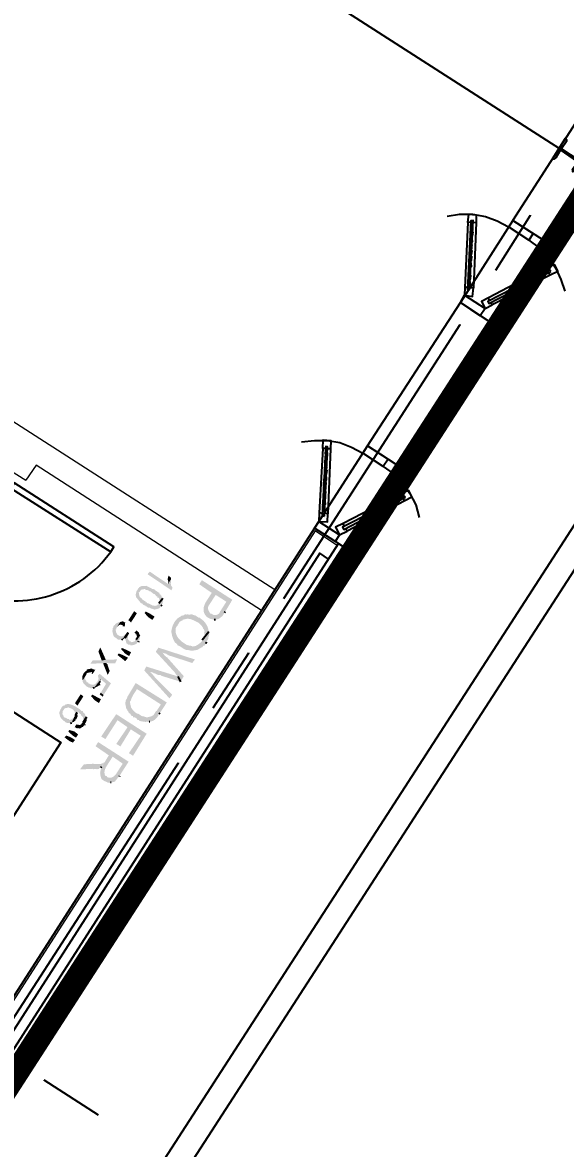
# Model space of a CAD drawing. Header units: inches. Extents: x -48022 to 80112, y -8164 to 5118.
# Drawn here: x 63813.4 to 63946.6, y -929.1 to -652.9 of the extents above; entities that cross this region are included whole.
import ezdxf
from ezdxf.xclip import XClip

# ---------------------------------------------------------------- set-up
doc = ezdxf.new("R2010")
doc.units = ezdxf.units.IN
doc.header["$LTSCALE"] = 10
doc.header["$XCLIPFRAME"] = 0
doc.header["$PDMODE"] = 32
doc.linetypes.add('Amconstr', pattern=[9999, 9999, 0])
for name, color, linetype in [('1_DIM', 1, 'Continuous'), ('Plot Boundary', 1, 'Continuous'), ('roads & footpath', 161, 'Continuous')]:
    doc.layers.add(name, color=color, linetype=linetype)
doc.styles.get("Standard").update_dxf_attribs({"font": 'sanss___.ttf'})
doc.dimstyles.new('STANDARD_WS', dxfattribs={"dimscale": 180, "dimtxt": 0.18, "dimasz": 0.0625, "dimexe": 0.1875, "dimexo": 0.0625, "dimgap": 0.09375, "dimtad": 0, "dimdec": 0, "dimzin": 3, "dimdsep": 46, "dimlunit": 4, "dimtxsty": 'Standard', "dimblk": 'DOT', "dimcen": 0.09375, "dimadec": 3, "dimazin": 0, "dimtfac": 1, "dimtdec": 0, "dimtofl": 0, "dimtmove": 1, "dimatfit": 3, "dimldrblk": 'CLOSED', "dimfxl": 0, "dimfrac": 2, "dimtolj": 1, "dimtzin": 3, "dimarcsym": 0})

# ---------------------------------------------------------------- blocks, each defined once
blk = doc.blocks.new('pdf plan')
for points in [[(705.572, 300.879), (705.076, 301.342), (703.852, 300.118), (704.017, 299.953), (704.546, 300.449), (704.844, 300.151), (704.844, 300.151), (704.861, 300.135), (704.878, 300.118), (704.895, 300.102), (704.913, 300.085), (704.931, 300.07), (704.949, 300.054), (704.968, 300.039), (704.987, 300.024), (705.007, 300.009), (705.027, 299.995), (705.047, 299.982), (705.067, 299.969), (705.088, 299.957), (705.109, 299.946), (705.131, 299.935), (705.153, 299.926), (705.175, 299.917), (705.198, 299.909), (705.221, 299.902), (705.244, 299.897), (705.267, 299.892), (705.291, 299.889), (705.316, 299.887), (705.34, 299.886), (705.34, 299.886), (704.679, 300.614), (705.109, 301.044), (705.439, 300.713), (705.836, 300.35), (705.836, 300.383), (705.836, 300.383), (705.836, 300.402), (705.836, 300.419), (705.836, 300.435), (705.836, 300.448), (705.836, 300.46), (705.835, 300.47), (705.835, 300.48), (705.834, 300.488), (705.833, 300.495), (705.832, 300.502), (705.83, 300.509), (705.828, 300.515), (705.826, 300.521), (705.823, 300.528), (705.82, 300.534), (705.817, 300.542), (705.813, 300.55), (705.809, 300.559), (705.804, 300.57), (705.798, 300.582), (705.792, 300.595), (705.785, 300.61), (705.778, 300.628), (705.77, 300.647), (705.77, 300.647), (705.737, 300.713), (705.704, 300.746), (705.638, 300.813), (705.605, 300.846)], [(705.836, 300.35), (705.439, 300.713), (705.506, 300.647), (705.506, 300.647), (705.522, 300.638), (705.537, 300.627), (705.55, 300.615), (705.563, 300.602), (705.575, 300.587), (705.585, 300.571), (705.594, 300.555), (705.602, 300.537), (705.609, 300.519), (705.615, 300.5), (705.619, 300.481), (705.621, 300.461), (705.623, 300.441), (705.623, 300.422), (705.621, 300.402), (705.618, 300.383), (705.614, 300.363), (705.608, 300.345), (705.6, 300.327), (705.591, 300.31), (705.581, 300.293), (705.568, 300.278), (705.554, 300.263), (705.539, 300.25), (705.539, 300.25), (705.506, 300.217), (705.506, 300.184), (705.506, 300.184), (705.481, 300.172), (705.457, 300.161), (705.434, 300.152), (705.412, 300.143), (705.39, 300.136), (705.368, 300.129), (705.347, 300.124), (705.327, 300.12), (705.307, 300.118), (705.287, 300.117), (705.268, 300.117), (705.249, 300.118), (705.231, 300.121), (705.213, 300.125), (705.195, 300.13), (705.177, 300.138), (705.16, 300.146), (705.143, 300.156), (705.126, 300.168), (705.109, 300.181), (705.092, 300.196), (705.076, 300.212), (705.059, 300.23), (705.043, 300.25), (705.043, 300.25), (704.679, 300.614), (705.34, 299.886), (705.34, 299.886), (705.369, 299.887), (705.397, 299.89), (705.424, 299.894), (705.45, 299.9), (705.476, 299.907), (705.501, 299.915), (705.525, 299.925), (705.549, 299.937), (705.571, 299.949), (705.593, 299.963), (705.614, 299.978), (705.634, 299.994), (705.653, 300.011), (705.671, 300.029), (705.689, 300.048), (705.705, 300.068), (705.721, 300.088), (705.736, 300.11), (705.749, 300.132), (705.762, 300.154), (705.774, 300.178), (705.785, 300.201), (705.795, 300.226), (705.803, 300.25), (705.803, 300.25), (705.836, 300.283)], [(706.333, 299.919), (706.2, 299.919), (706.2, 299.919), (706.18, 299.919), (706.16, 299.918), (706.14, 299.917), (706.12, 299.914), (706.101, 299.911), (706.082, 299.908), (706.063, 299.904), (706.045, 299.9), (706.026, 299.895), (706.008, 299.89), (705.991, 299.884), (705.973, 299.878), (705.955, 299.872), (705.938, 299.865), (705.921, 299.858), (705.904, 299.851), (705.887, 299.843), (705.87, 299.836), (705.853, 299.828), (705.837, 299.82), (705.82, 299.812), (705.803, 299.804), (705.787, 299.795), (705.77, 299.787), (705.77, 299.787), (705.737, 299.754), (705.671, 299.721), (705.671, 299.688), (705.605, 299.655), (705.572, 299.622), (705.572, 299.589), (705.506, 299.523), (705.439, 299.456), (705.406, 299.39), (705.34, 299.291), (705.34, 299.225), (705.34, 299.159), (705.307, 299.126), (705.307, 299.059), (705.274, 298.993), (705.307, 298.927), (705.307, 298.795), (705.34, 298.762), (705.34, 298.729), (705.406, 298.563), (705.439, 298.53), (705.439, 298.53), (705.453, 298.509), (705.468, 298.489), (705.484, 298.468), (705.502, 298.448), (705.521, 298.428), (705.541, 298.408), (705.562, 298.389), (705.584, 298.37), (705.607, 298.351), (705.631, 298.333), (705.655, 298.315), (705.679, 298.299), (705.704, 298.282), (705.729, 298.267), (705.755, 298.252), (705.78, 298.239), (705.805, 298.226), (705.83, 298.214), (705.855, 298.203), (705.879, 298.193), (705.903, 298.185), (705.926, 298.177), (705.948, 298.171), (705.969, 298.166), (705.969, 298.166), (706.035, 298.166), (706.068, 298.166), (705.638, 298.596), (705.605, 298.629), (705.572, 298.662), (705.539, 298.762), (705.539, 298.795), (705.506, 298.828), (705.506, 299.026), (705.506, 299.026), (705.51, 299.046), (705.514, 299.065), (705.518, 299.083), (705.522, 299.099), (705.527, 299.115), (705.531, 299.129), (705.536, 299.143), (705.541, 299.156), (705.546, 299.169), (705.552, 299.181), (705.558, 299.193), (705.564, 299.204), (705.57, 299.215), (705.577, 299.227), (705.584, 299.238), (705.591, 299.249), (705.599, 299.261), (705.608, 299.273), (705.617, 299.285), (705.627, 299.298), (705.637, 299.312), (705.648, 299.326), (705.659, 299.341), (705.671, 299.357), (705.671, 299.357), (705.803, 299.523), (705.803, 299.523), (705.812, 299.531), (705.822, 299.54), (705.833, 299.549), (705.844, 299.558), (705.856, 299.567), (705.869, 299.576), (705.882, 299.586), (705.896, 299.595), (705.911, 299.604), (705.926, 299.613), (705.941, 299.622), (705.956, 299.63), (705.972, 299.638), (705.988, 299.646), (706.003, 299.653), (706.019, 299.66), (706.035, 299.666), (706.05, 299.671), (706.065, 299.676), (706.08, 299.68), (706.094, 299.684), (706.108, 299.686), (706.121, 299.687), (706.134, 299.688), (706.134, 299.688), (706.2, 299.721), (706.3, 299.721), (706.333, 299.688), (706.399, 299.688), (706.432, 299.688), (706.498, 299.688), (706.564, 299.655), (706.597, 299.589), (706.63, 299.589), (706.663, 299.523)], [(706.796, 299.688), (706.796, 299.721), (706.73, 299.754), (706.697, 299.787), (706.663, 299.82), (706.564, 299.853), (706.531, 299.886), (706.432, 299.919), (706.366, 299.919), (706.333, 299.919), (706.663, 299.523), (706.697, 299.523), (706.73, 299.456), (706.73, 299.456), (706.738, 299.444), (706.745, 299.432), (706.753, 299.421), (706.76, 299.409), (706.767, 299.398), (706.774, 299.387), (706.78, 299.376), (706.786, 299.364), (706.792, 299.353), (706.797, 299.342), (706.803, 299.331), (706.808, 299.32), (706.813, 299.308), (706.818, 299.297), (706.823, 299.285), (706.828, 299.273), (706.832, 299.26), (706.837, 299.247), (706.841, 299.234), (706.845, 299.22), (706.849, 299.205), (706.854, 299.19), (706.858, 299.175), (706.862, 299.159), (706.862, 299.159), (706.862, 299.026), (706.796, 298.927), (706.796, 298.894), (706.763, 298.828), (706.73, 298.762), (706.697, 298.729), (706.663, 298.696), (706.597, 298.629), (706.597, 298.629), (706.568, 298.601), (706.537, 298.574), (706.506, 298.548), (706.474, 298.523), (706.441, 298.5), (706.407, 298.478), (706.373, 298.458), (706.338, 298.439), (706.302, 298.423), (706.266, 298.408), (706.229, 298.396), (706.192, 298.385), (706.155, 298.377), (706.117, 298.371), (706.079, 298.368), (706.041, 298.367), (706.003, 298.369), (705.965, 298.374), (705.926, 298.381), (705.888, 298.391), (705.85, 298.405), (705.812, 298.421), (705.775, 298.441), (705.737, 298.464), (705.737, 298.464), (705.737, 298.53), (705.671, 298.53), (706.068, 298.166), (706.167, 298.166), (706.167, 298.166), (706.18, 298.166), (706.193, 298.167), (706.206, 298.168), (706.219, 298.169), (706.233, 298.17), (706.247, 298.172), (706.261, 298.174), (706.275, 298.176), (706.289, 298.178), (706.304, 298.181), (706.318, 298.184), (706.333, 298.187), (706.347, 298.19), (706.362, 298.193), (706.376, 298.197), (706.39, 298.201), (706.404, 298.204), (706.418, 298.208), (706.432, 298.212), (706.446, 298.216), (706.459, 298.22), (706.473, 298.224), (706.485, 298.228), (706.498, 298.232), (706.498, 298.232), (706.531, 298.265), (706.564, 298.299), (706.663, 298.332), (706.697, 298.398), (706.796, 298.497), (706.829, 298.53), (706.862, 298.563), (706.928, 298.629), (706.961, 298.696), (706.961, 298.729), (706.961, 298.729), (706.969, 298.745), (706.977, 298.761), (706.984, 298.777), (706.991, 298.792), (706.998, 298.808), (707.005, 298.823), (707.011, 298.838), (707.016, 298.854), (707.022, 298.869), (707.027, 298.884), (707.031, 298.899), (707.036, 298.915), (707.04, 298.93), (707.043, 298.946), (707.046, 298.962), (707.049, 298.979), (707.052, 298.995), (707.054, 299.012), (707.056, 299.03), (707.058, 299.048), (707.059, 299.066), (707.06, 299.086), (707.06, 299.105), (707.06, 299.126), (707.06, 299.126), (707.06, 299.225), (707.027, 299.291), (707.027, 299.324), (706.994, 299.39), (706.994, 299.456), (706.961, 299.489), (706.928, 299.523), (706.928, 299.589), (706.862, 299.655)], [(707.623, 298.828), (707.49, 298.993), (706.564, 297.405), (706.829, 297.538), (706.862, 297.571), (706.928, 297.703), (706.961, 297.736), (707.027, 297.802)], [(704.017, 298.596), (703.918, 298.662), (703.852, 298.662), (703.819, 298.629), (703.686, 298.629), (703.62, 298.662), (703.521, 298.662), (703.686, 298.497), (702.925, 297.769), (703.025, 297.637)], [(703.521, 298.662), (703.488, 298.696), (703.455, 298.696), (703.422, 298.696), (703.289, 298.596), (703.322, 298.596), (703.389, 298.563), (703.455, 298.53), (703.488, 298.53), (703.521, 298.53), (703.62, 298.53), (703.653, 298.497), (703.686, 298.497)], [(708.384, 298.1), (708.152, 298.299), (707.093, 297.703), (707.093, 297.67), (707.06, 297.67), (707.06, 297.67), (707.048, 297.658), (707.037, 297.648), (707.026, 297.639), (707.016, 297.63), (707.006, 297.623), (706.996, 297.617), (706.987, 297.611), (706.978, 297.606), (706.97, 297.602), (706.961, 297.598), (706.953, 297.595), (706.945, 297.591), (706.936, 297.588), (706.928, 297.586), (706.92, 297.583), (706.911, 297.579), (706.902, 297.576), (706.893, 297.572), (706.883, 297.568), (706.874, 297.564), (706.863, 297.558), (706.852, 297.552), (706.841, 297.546), (706.829, 297.538), (706.829, 297.538), (706.564, 297.405), (706.73, 297.24), (707.92, 297.935), (707.954, 297.935), (708.086, 298.001), (708.119, 298.034)], [(704.315, 298.1), (704.282, 298.1), (704.249, 298.067), (704.216, 298.067), (704.149, 298.067), (704.149, 298.034), (704.083, 298.034), (704.083, 298.001), (704.017, 298.001), (704.017, 298.001), (704.009, 297.993), (704.001, 297.985), (703.994, 297.977), (703.986, 297.97), (703.979, 297.963), (703.973, 297.956), (703.966, 297.95), (703.959, 297.943), (703.953, 297.937), (703.947, 297.931), (703.941, 297.924), (703.934, 297.918), (703.928, 297.912), (703.922, 297.906), (703.916, 297.899), (703.909, 297.893), (703.903, 297.887), (703.896, 297.88), (703.889, 297.873), (703.882, 297.866), (703.875, 297.859), (703.868, 297.851), (703.86, 297.844), (703.852, 297.835), (703.852, 297.835), (703.819, 297.802), (703.786, 297.802), (703.786, 297.769), (703.752, 297.703), (703.752, 297.703), (703.744, 297.695), (703.736, 297.686), (703.728, 297.677), (703.719, 297.668), (703.711, 297.658), (703.703, 297.648), (703.695, 297.638), (703.686, 297.628), (703.678, 297.618), (703.67, 297.608), (703.661, 297.598), (703.653, 297.587), (703.645, 297.577), (703.637, 297.567), (703.628, 297.556), (703.62, 297.546), (703.612, 297.536), (703.604, 297.526), (703.595, 297.517), (703.587, 297.507), (703.579, 297.498), (703.57, 297.489), (703.562, 297.48), (703.554, 297.472), (703.554, 297.472), (703.554, 297.439), (703.554, 297.405), (703.554, 297.405), (703.55, 297.386), (703.546, 297.369), (703.542, 297.353), (703.538, 297.34), (703.534, 297.328), (703.531, 297.317), (703.527, 297.307), (703.525, 297.299), (703.522, 297.291), (703.52, 297.283), (703.518, 297.276), (703.517, 297.269), (703.516, 297.262), (703.516, 297.254), (703.516, 297.246), (703.517, 297.236), (703.519, 297.226), (703.521, 297.215), (703.525, 297.202), (703.529, 297.187), (703.534, 297.171), (703.539, 297.152), (703.546, 297.131), (703.554, 297.108), (703.554, 297.108), (703.587, 297.108), (703.587, 297.042), (703.62, 297.042), (703.653, 297.008), (703.686, 296.975), (703.719, 296.942), (703.752, 296.942), (703.786, 296.909), (703.819, 296.909), (703.852, 296.876), (703.951, 296.876), (703.752, 297.108), (703.686, 297.174), (703.686, 297.372), (703.752, 297.405), (703.752, 297.439), (703.752, 297.472), (703.786, 297.505), (703.852, 297.571), (703.852, 297.604), (703.984, 297.703), (704.017, 297.736), (704.017, 297.769), (704.083, 297.802), (704.149, 297.835), (704.149, 297.869), (704.216, 297.869), (704.249, 297.935), (704.282, 297.935), (704.315, 297.935), (704.447, 297.935), (704.513, 297.902), (704.513, 297.869)], [(704.612, 298.001), (704.579, 298.001), (704.546, 298.034), (704.513, 298.067), (704.447, 298.067), (704.447, 298.1), (704.315, 298.1), (704.513, 297.869), (704.546, 297.869), (704.546, 297.835), (704.546, 297.802), (704.579, 297.769), (704.579, 297.637), (704.546, 297.637), (704.546, 297.571), (704.546, 297.571), (704.538, 297.563), (704.53, 297.554), (704.523, 297.546), (704.516, 297.538), (704.509, 297.529), (704.502, 297.521), (704.495, 297.513), (704.489, 297.505), (704.482, 297.496), (704.476, 297.488), (704.47, 297.48), (704.464, 297.472), (704.457, 297.463), (704.451, 297.455), (704.445, 297.447), (704.439, 297.439), (704.432, 297.43), (704.425, 297.422), (704.419, 297.414), (704.412, 297.405), (704.404, 297.397), (704.397, 297.389), (704.389, 297.381), (704.381, 297.372), (704.381, 297.372), (704.381, 297.339), (704.315, 297.306), (704.315, 297.273), (704.282, 297.273), (704.182, 297.174), (704.149, 297.141), (704.083, 297.108), (704.05, 297.075), (704.017, 297.075), (704.017, 297.042), (703.984, 297.042), (703.852, 297.042), (703.786, 297.042), (703.786, 297.075), (703.752, 297.108), (703.951, 296.876), (703.984, 296.876), (703.984, 296.876), (703.992, 296.88), (704.001, 296.884), (704.009, 296.889), (704.017, 296.893), (704.025, 296.897), (704.034, 296.901), (704.042, 296.905), (704.05, 296.909), (704.058, 296.913), (704.067, 296.917), (704.075, 296.922), (704.083, 296.926), (704.091, 296.93), (704.1, 296.934), (704.108, 296.938), (704.116, 296.942), (704.125, 296.946), (704.133, 296.951), (704.141, 296.955), (704.149, 296.959), (704.158, 296.963), (704.166, 296.967), (704.174, 296.971), (704.182, 296.975), (704.182, 296.975), (704.216, 296.975), (704.216, 297.008), (704.282, 297.008), (704.282, 297.042), (704.315, 297.042), (704.348, 297.108), (704.381, 297.108), (704.447, 297.174), (704.447, 297.207), (704.513, 297.24), (704.513, 297.273), (704.513, 297.273), (704.521, 297.277), (704.529, 297.281), (704.537, 297.286), (704.544, 297.29), (704.55, 297.294), (704.557, 297.298), (704.563, 297.303), (704.568, 297.307), (704.574, 297.312), (704.579, 297.317), (704.583, 297.322), (704.588, 297.327), (704.592, 297.332), (704.595, 297.338), (704.599, 297.343), (704.601, 297.349), (704.604, 297.355), (704.606, 297.361), (704.608, 297.368), (704.61, 297.375), (704.611, 297.382), (704.612, 297.39), (704.612, 297.397), (704.612, 297.405), (704.612, 297.405), (704.646, 297.439), (704.679, 297.472), (704.679, 297.505), (704.712, 297.538), (704.712, 297.571), (704.745, 297.571), (704.745, 297.67), (704.745, 297.703), (704.745, 297.736), (704.745, 297.736), (704.745, 297.752), (704.744, 297.766), (704.743, 297.779), (704.742, 297.79), (704.741, 297.8), (704.739, 297.809), (704.737, 297.817), (704.735, 297.824), (704.733, 297.831), (704.73, 297.837), (704.727, 297.843), (704.724, 297.848), (704.721, 297.853), (704.718, 297.858), (704.714, 297.863), (704.711, 297.869), (704.707, 297.874), (704.703, 297.88), (704.699, 297.887), (704.695, 297.895), (704.691, 297.903), (704.687, 297.912), (704.683, 297.923), (704.679, 297.935), (704.679, 297.935), (704.646, 297.935)], [(708.384, 298.1), (708.119, 298.034), (708.086, 298.001), (708.053, 297.935), (708.02, 297.869), (707.325, 296.645), (707.59, 296.744), (707.623, 296.777), (707.656, 296.876), (707.689, 296.909), (707.722, 296.942), (707.722, 296.975), (707.755, 297.008), (707.788, 297.042), (707.854, 297.141), (707.854, 297.207), (707.887, 297.24), (707.92, 297.273)], [(704.745, 297.174), (704.91, 297.372), (705.076, 297.538), (705.208, 297.405), (705.043, 297.24), (704.811, 297.108)], [(709.045, 297.405), (708.913, 297.571), (707.92, 296.942), (707.788, 296.876), (707.722, 296.843), (707.623, 296.777), (707.59, 296.744), (707.325, 296.645), (707.49, 296.512)], [(709.641, 296.81), (709.211, 297.24), (707.987, 295.983), (708.516, 295.487), (708.549, 295.454), (708.615, 295.421), (708.648, 295.388), (708.681, 295.354), (708.681, 295.354), (708.693, 295.35), (708.704, 295.346), (708.714, 295.342), (708.724, 295.338), (708.732, 295.334), (708.74, 295.33), (708.748, 295.326), (708.755, 295.323), (708.762, 295.319), (708.768, 295.316), (708.774, 295.312), (708.781, 295.309), (708.787, 295.306), (708.793, 295.303), (708.8, 295.301), (708.806, 295.298), (708.813, 295.296), (708.821, 295.294), (708.829, 295.292), (708.838, 295.291), (708.847, 295.29), (708.857, 295.289), (708.868, 295.288), (708.88, 295.288), (708.88, 295.288), (708.913, 295.288), (708.979, 295.288), (708.284, 295.983), (709.244, 296.942), (709.508, 296.678), (709.938, 296.248), (709.938, 296.314), (709.938, 296.314), (709.938, 296.334), (709.936, 296.354), (709.934, 296.374), (709.931, 296.394), (709.926, 296.413), (709.921, 296.432), (709.915, 296.45), (709.909, 296.468), (709.902, 296.486), (709.894, 296.503), (709.885, 296.52), (709.876, 296.537), (709.867, 296.553), (709.857, 296.569), (709.846, 296.585), (709.835, 296.6), (709.824, 296.615), (709.813, 296.63), (709.801, 296.644), (709.789, 296.658), (709.777, 296.672), (709.765, 296.685), (709.752, 296.698), (709.74, 296.711), (709.74, 296.711), (709.674, 296.744)], [(704.612, 296.645), (704.745, 296.744), (705.109, 296.38), (704.976, 296.281)], [(705.77, 296.645), (705.737, 296.645), (705.737, 296.645), (705.718, 296.645), (705.702, 296.645), (705.689, 296.646), (705.679, 296.647), (705.671, 296.647), (705.665, 296.648), (705.66, 296.649), (705.658, 296.649), (705.656, 296.65), (705.655, 296.65), (705.655, 296.65), (705.655, 296.649), (705.654, 296.647), (705.654, 296.646), (705.653, 296.643), (705.651, 296.64), (705.649, 296.636), (705.644, 296.631), (705.638, 296.625), (705.63, 296.618), (705.62, 296.61), (705.607, 296.601), (705.591, 296.59), (705.572, 296.578), (705.572, 296.578), (705.539, 296.578), (705.605, 296.446), (705.638, 296.446), (705.671, 296.479), (705.704, 296.479), (705.737, 296.512), (705.87, 296.512), (705.903, 296.479), (705.969, 296.446)], [(706.068, 296.545), (706.035, 296.578), (706.035, 296.578), (706.027, 296.583), (706.018, 296.587), (706.01, 296.592), (706.002, 296.597), (705.993, 296.602), (705.985, 296.607), (705.976, 296.613), (705.968, 296.618), (705.959, 296.623), (705.95, 296.627), (705.941, 296.632), (705.932, 296.636), (705.922, 296.64), (705.913, 296.644), (705.903, 296.647), (705.893, 296.649), (705.883, 296.651), (705.872, 296.653), (705.861, 296.654), (705.85, 296.653), (705.839, 296.653), (705.828, 296.651), (705.816, 296.648), (705.803, 296.645), (705.803, 296.645), (705.77, 296.645), (705.969, 296.446), (705.969, 296.413), (706.002, 296.38), (706.035, 296.347), (706.035, 296.314), (706.035, 296.281), (706.035, 296.215), (706.035, 296.181), (706.002, 296.181), (705.969, 296.115), (705.936, 296.115), (705.903, 296.082), (705.87, 296.082), (705.836, 296.049), (705.803, 296.082), (705.737, 296.082), (705.704, 296.115), (705.671, 296.115), (705.638, 296.148), (705.605, 296.181), (705.836, 295.95), (705.969, 295.95), (706.002, 295.95), (706.035, 295.95), (706.068, 295.983), (706.101, 296.016), (706.134, 296.049), (706.134, 296.115), (706.167, 296.115), (706.167, 296.115), (706.171, 296.128), (706.175, 296.141), (706.178, 296.155), (706.181, 296.17), (706.183, 296.184), (706.185, 296.2), (706.187, 296.215), (706.188, 296.23), (706.189, 296.246), (706.189, 296.262), (706.189, 296.278), (706.188, 296.293), (706.187, 296.309), (706.185, 296.324), (706.182, 296.339), (706.179, 296.353), (706.176, 296.367), (706.172, 296.38), (706.167, 296.393), (706.162, 296.406), (706.156, 296.417), (706.149, 296.428), (706.142, 296.437), (706.134, 296.446), (706.134, 296.446), (706.101, 296.479), (706.101, 296.512)], [(709.938, 296.248), (709.508, 296.678), (709.508, 296.645), (709.574, 296.578), (709.574, 296.578), (709.587, 296.57), (709.598, 296.561), (709.609, 296.552), (709.619, 296.543), (709.628, 296.533), (709.637, 296.523), (709.645, 296.512), (709.653, 296.501), (709.66, 296.49), (709.666, 296.478), (709.672, 296.467), (709.678, 296.454), (709.683, 296.442), (709.687, 296.429), (709.691, 296.416), (709.695, 296.402), (709.698, 296.388), (709.7, 296.374), (709.702, 296.359), (709.704, 296.344), (709.705, 296.329), (709.706, 296.313), (709.707, 296.297), (709.707, 296.281), (709.707, 296.281), (709.707, 296.148), (709.608, 295.983), (709.608, 295.95), (709.574, 295.917), (709.442, 295.785), (709.442, 295.751), (709.376, 295.685), (709.376, 295.685), (709.36, 295.673), (709.345, 295.662), (709.332, 295.652), (709.319, 295.643), (709.308, 295.635), (709.297, 295.627), (709.287, 295.62), (709.277, 295.613), (709.267, 295.607), (709.258, 295.601), (709.249, 295.595), (709.24, 295.59), (709.23, 295.585), (709.22, 295.58), (709.21, 295.575), (709.2, 295.57), (709.188, 295.565), (709.176, 295.56), (709.163, 295.554), (709.149, 295.548), (709.133, 295.542), (709.116, 295.535), (709.098, 295.528), (709.078, 295.52), (709.078, 295.52), (709.045, 295.52), (708.847, 295.52), (708.814, 295.52), (708.781, 295.553), (708.747, 295.586), (708.681, 295.619), (708.549, 295.718), (708.284, 295.983), (708.979, 295.288), (709.045, 295.288), (709.111, 295.288), (709.144, 295.321), (709.211, 295.321), (709.244, 295.354), (709.31, 295.354), (709.343, 295.388), (709.376, 295.421), (709.475, 295.454), (709.508, 295.52), (709.574, 295.52), (709.574, 295.586), (709.674, 295.685), (709.74, 295.685), (709.74, 295.751), (709.806, 295.785), (709.839, 295.884), (709.839, 295.884), (709.843, 295.892), (709.847, 295.9), (709.85, 295.907), (709.853, 295.914), (709.856, 295.921), (709.859, 295.928), (709.861, 295.935), (709.864, 295.941), (709.866, 295.948), (709.868, 295.954), (709.87, 295.96), (709.872, 295.966), (709.874, 295.973), (709.876, 295.979), (709.879, 295.985), (709.881, 295.992), (709.883, 295.998), (709.886, 296.005), (709.888, 296.012), (709.891, 296.019), (709.894, 296.026), (709.898, 296.033), (709.901, 296.041), (709.905, 296.049), (709.905, 296.049), (709.905, 296.115), (709.938, 296.181), (709.938, 296.215)], [(705.208, 296.049), (705.043, 296.115), (705.043, 296.082), (705.009, 296.049), (704.976, 296.016), (704.976, 295.983), (704.976, 295.95), (704.976, 295.884), (705.208, 295.652), (705.175, 295.685), (705.175, 295.685), (705.167, 295.701), (705.159, 295.715), (705.152, 295.728), (705.145, 295.739), (705.138, 295.75), (705.132, 295.759), (705.127, 295.768), (705.122, 295.776), (705.118, 295.784), (705.114, 295.791), (705.111, 295.798), (705.109, 295.805), (705.107, 295.813), (705.106, 295.82), (705.106, 295.828), (705.106, 295.837), (705.108, 295.847), (705.11, 295.857), (705.113, 295.869), (705.117, 295.882), (705.121, 295.896), (705.127, 295.912), (705.134, 295.93), (705.142, 295.95), (705.142, 295.95), (705.175, 295.983)], [(705.605, 296.181), (705.506, 296.115), (705.539, 296.082), (705.803, 295.818), (705.803, 295.884), (705.77, 295.95), (705.803, 295.95), (705.836, 295.95)], [(706.663, 295.95), (706.498, 296.082), (706.366, 295.917), (706.2, 295.685), (706.266, 295.652), (706.498, 295.785)], [(705.803, 295.818), (705.572, 296.049), (705.605, 296.016), (705.605, 295.983), (705.605, 295.983), (705.617, 295.97), (705.627, 295.958), (705.636, 295.944), (705.644, 295.931), (705.651, 295.918), (705.656, 295.904), (705.66, 295.89), (705.664, 295.876), (705.666, 295.863), (705.667, 295.849), (705.668, 295.835), (705.667, 295.822), (705.665, 295.808), (705.663, 295.795), (705.66, 295.782), (705.656, 295.77), (705.652, 295.758), (705.647, 295.746), (705.641, 295.734), (705.635, 295.723), (705.628, 295.713), (705.621, 295.703), (705.613, 295.694), (705.605, 295.685), (705.605, 295.685), (705.572, 295.652), (705.539, 295.619), (705.439, 295.586), (705.34, 295.586), (705.274, 295.586), (705.274, 295.619), (705.208, 295.652), (704.976, 295.884), (704.976, 295.785), (704.976, 295.785), (704.98, 295.773), (704.983, 295.762), (704.986, 295.753), (704.988, 295.745), (704.99, 295.737), (704.991, 295.731), (704.993, 295.725), (704.994, 295.72), (704.994, 295.715), (704.995, 295.71), (704.996, 295.706), (704.997, 295.702), (704.998, 295.698), (705, 295.693), (705.001, 295.689), (705.003, 295.684), (705.006, 295.679), (705.009, 295.673), (705.013, 295.666), (705.017, 295.659), (705.022, 295.651), (705.028, 295.641), (705.035, 295.631), (705.043, 295.619), (705.043, 295.619), (705.076, 295.586), (705.076, 295.553), (705.109, 295.52), (705.142, 295.52), (705.175, 295.487), (705.208, 295.454), (705.241, 295.454), (705.274, 295.454), (705.307, 295.421), (705.406, 295.421), (705.406, 295.421), (705.415, 295.421), (705.424, 295.421), (705.433, 295.421), (705.442, 295.421), (705.451, 295.421), (705.461, 295.421), (705.47, 295.421), (705.48, 295.422), (705.49, 295.422), (705.499, 295.423), (705.509, 295.424), (705.518, 295.425), (705.527, 295.426), (705.536, 295.427), (705.545, 295.429), (705.553, 295.43), (705.562, 295.432), (705.569, 295.435), (705.576, 295.437), (705.583, 295.44), (705.59, 295.443), (705.595, 295.446), (705.6, 295.45), (705.605, 295.454), (705.605, 295.454), (705.671, 295.487), (705.671, 295.52), (705.671, 295.52), (705.683, 295.528), (705.694, 295.534), (705.704, 295.541), (705.713, 295.546), (705.721, 295.551), (705.729, 295.555), (705.736, 295.559), (705.742, 295.563), (705.748, 295.566), (705.753, 295.57), (705.758, 295.574), (705.762, 295.578), (705.766, 295.582), (705.77, 295.587), (705.773, 295.592), (705.776, 295.598), (705.78, 295.605), (705.783, 295.613), (705.786, 295.622), (705.789, 295.632), (705.792, 295.643), (705.796, 295.655), (705.799, 295.67), (705.803, 295.685), (705.803, 295.685), (705.803, 295.751), (705.836, 295.751)], [(706.862, 295.718), (706.73, 295.884), (706.564, 295.685), (706.432, 295.487), (706.498, 295.421), (706.697, 295.586)], [(711.361, 295.123), (710.468, 295.983), (709.244, 294.759), (710.137, 293.833), (710.302, 293.998), (709.541, 294.759), (709.971, 295.156), (710.633, 294.461), (710.798, 294.627), (710.104, 295.288), (710.501, 295.685), (711.195, 294.958)], [(706.862, 295.222), (706.697, 295.354), (706.597, 294.825), (706.597, 294.627), (706.564, 294.561), (706.498, 294.197), (706.63, 294.064), (706.73, 294.66), (706.763, 294.825), (706.763, 294.891), (706.796, 294.924), (706.796, 294.958)], [(706.597, 294.825), (705.969, 294.693), (706.134, 294.561), (706.597, 294.627)], [(707.325, 294.759), (707.16, 294.891), (706.895, 294.858), (706.829, 294.858), (706.796, 294.825), (706.763, 294.825), (706.73, 294.66)], [(708.251, 294.329), (707.755, 294.825), (707.193, 294.395), (707.259, 294.296), (707.292, 294.296), (707.292, 294.296), (707.315, 294.296), (707.336, 294.296), (707.354, 294.296), (707.369, 294.295), (707.382, 294.295), (707.394, 294.294), (707.404, 294.293), (707.412, 294.292), (707.419, 294.291), (707.426, 294.289), (707.431, 294.286), (707.437, 294.284), (707.442, 294.28), (707.447, 294.276), (707.453, 294.272), (707.459, 294.267), (707.465, 294.261), (707.473, 294.254), (707.483, 294.247), (707.493, 294.238), (707.506, 294.229), (707.52, 294.219), (707.537, 294.209), (707.557, 294.197), (707.557, 294.197), (707.788, 293.998), (707.457, 294.395), (707.722, 294.594), (708.119, 294.23)], [(712.155, 294.296), (711.592, 294.858), (710.368, 293.634), (710.534, 293.469), (711.096, 293.998), (711.262, 293.833), (711.262, 293.833), (711.286, 293.812), (711.311, 293.79), (711.336, 293.767), (711.361, 293.744), (711.386, 293.72), (711.411, 293.696), (711.437, 293.672), (711.462, 293.648), (711.488, 293.624), (711.514, 293.601), (711.541, 293.578), (711.568, 293.556), (711.595, 293.535), (711.622, 293.514), (711.65, 293.495), (711.678, 293.478), (711.707, 293.461), (711.736, 293.447), (711.766, 293.434), (711.796, 293.423), (711.827, 293.414), (711.858, 293.408), (711.89, 293.404), (711.923, 293.403), (711.923, 293.403), (711.956, 293.403), (711.195, 294.164), (711.625, 294.561), (712.022, 294.164), (712.386, 293.833), (712.386, 293.932), (712.386, 293.998), (712.386, 294.031), (712.353, 294.031), (712.32, 294.097), (712.287, 294.131), (712.254, 294.164), (712.188, 294.263)], [(707.093, 294.097), (706.961, 294.23), (706.928, 294.164), (706.895, 294.097), (706.862, 294.097), (706.862, 293.998), (706.862, 293.932), (706.862, 293.833), (706.895, 293.833), (706.928, 293.767), (706.928, 293.767), (706.937, 293.75), (706.946, 293.734), (706.956, 293.719), (706.966, 293.704), (706.977, 293.689), (706.989, 293.675), (707.001, 293.661), (707.014, 293.648), (707.027, 293.635), (707.04, 293.623), (707.054, 293.612), (707.069, 293.601), (707.083, 293.591), (707.098, 293.582), (707.114, 293.573), (707.129, 293.566), (707.145, 293.559), (707.161, 293.553), (707.177, 293.547), (707.193, 293.543), (707.209, 293.54), (707.226, 293.537), (707.242, 293.536), (707.259, 293.535), (707.259, 293.535), (707.325, 293.535), (707.093, 293.767), (707.06, 293.767), (707.027, 293.833), (707.027, 293.866), (707.027, 293.998), (707.027, 294.064), (707.06, 294.064)], [(707.788, 293.998), (707.557, 294.197), (707.557, 294.164), (707.557, 294.164), (707.568, 294.155), (707.579, 294.146), (707.589, 294.136), (707.598, 294.125), (707.606, 294.115), (707.613, 294.103), (707.619, 294.091), (707.624, 294.079), (707.628, 294.066), (707.631, 294.054), (707.634, 294.04), (707.635, 294.027), (707.636, 294.014), (707.636, 294), (707.634, 293.986), (707.633, 293.972), (707.63, 293.959), (707.626, 293.945), (707.622, 293.931), (707.617, 293.918), (707.611, 293.904), (707.605, 293.891), (707.598, 293.878), (707.59, 293.866), (707.59, 293.866), (707.59, 293.833), (707.557, 293.833), (707.524, 293.767), (707.49, 293.767), (707.457, 293.734), (707.457, 293.7), (707.391, 293.7), (707.325, 293.667), (707.325, 293.667), (707.313, 293.667), (707.303, 293.667), (707.294, 293.667), (707.285, 293.668), (707.278, 293.668), (707.271, 293.668), (707.265, 293.668), (707.26, 293.669), (707.255, 293.669), (707.251, 293.67), (707.246, 293.671), (707.242, 293.672), (707.238, 293.673), (707.234, 293.674), (707.229, 293.675), (707.225, 293.677), (707.219, 293.679), (707.213, 293.681), (707.207, 293.684), (707.199, 293.687), (707.191, 293.69), (707.182, 293.693), (707.171, 293.697), (707.16, 293.7), (707.16, 293.7), (707.093, 293.767), (707.325, 293.535), (707.358, 293.535), (707.358, 293.535), (707.367, 293.531), (707.375, 293.529), (707.384, 293.527), (707.393, 293.526), (707.403, 293.526), (707.412, 293.527), (707.422, 293.528), (707.432, 293.53), (707.441, 293.533), (707.451, 293.536), (707.46, 293.539), (707.47, 293.543), (707.479, 293.548), (707.488, 293.552), (707.497, 293.557), (707.505, 293.562), (707.513, 293.567), (707.521, 293.572), (707.528, 293.577), (707.535, 293.583), (707.541, 293.588), (707.547, 293.592), (707.552, 293.597), (707.557, 293.601), (707.557, 293.601), (707.623, 293.634), (707.722, 293.734), (707.722, 293.767), (707.755, 293.8), (707.788, 293.833), (707.788, 293.866), (707.788, 293.899), (707.788, 293.932)], [(707.689, 294.296), (707.623, 294.296), (707.623, 294.329), (707.59, 294.362), (707.557, 294.362), (707.49, 294.362), (707.49, 294.395), (707.457, 294.395), (707.788, 293.998), (707.788, 294.064), (707.788, 294.064), (707.784, 294.076), (707.781, 294.087), (707.779, 294.096), (707.776, 294.104), (707.775, 294.112), (707.773, 294.118), (707.772, 294.124), (707.771, 294.129), (707.77, 294.134), (707.769, 294.139), (707.768, 294.143), (707.767, 294.147), (707.766, 294.151), (707.765, 294.155), (707.763, 294.16), (707.761, 294.165), (707.759, 294.17), (707.756, 294.176), (707.752, 294.183), (707.748, 294.19), (707.742, 294.198), (707.737, 294.208), (707.73, 294.218), (707.722, 294.23), (707.722, 294.23), (707.689, 294.23)], [(708.086, 293.833), (708.251, 294.031), (708.384, 294.197), (708.549, 294.064), (708.384, 293.899), (708.152, 293.767)], [(712.386, 293.833), (712.022, 294.164), (712.022, 294.164), (712.039, 294.147), (712.054, 294.129), (712.069, 294.111), (712.082, 294.093), (712.095, 294.073), (712.107, 294.054), (712.118, 294.034), (712.128, 294.014), (712.136, 293.994), (712.144, 293.973), (712.15, 293.953), (712.155, 293.932), (712.158, 293.911), (712.16, 293.891), (712.161, 293.87), (712.16, 293.85), (712.157, 293.83), (712.153, 293.81), (712.147, 293.791), (712.139, 293.772), (712.129, 293.753), (712.118, 293.735), (712.104, 293.717), (712.089, 293.7), (712.089, 293.7), (712.055, 293.7), (712.022, 293.634), (712.022, 293.634), (712.002, 293.627), (711.981, 293.621), (711.96, 293.617), (711.94, 293.614), (711.919, 293.613), (711.899, 293.614), (711.878, 293.615), (711.858, 293.618), (711.838, 293.623), (711.818, 293.628), (711.798, 293.635), (711.778, 293.643), (711.759, 293.651), (711.739, 293.661), (711.72, 293.672), (711.701, 293.683), (711.683, 293.696), (711.664, 293.709), (711.646, 293.723), (711.628, 293.737), (711.61, 293.752), (711.593, 293.767), (711.576, 293.783), (711.559, 293.8), (711.559, 293.8), (711.195, 294.164), (711.956, 293.403), (711.989, 293.403), (712.055, 293.403), (712.089, 293.403), (712.155, 293.436), (712.254, 293.535), (712.254, 293.535), (712.262, 293.547), (712.269, 293.557), (712.276, 293.567), (712.282, 293.575), (712.288, 293.583), (712.293, 293.589), (712.298, 293.596), (712.303, 293.601), (712.307, 293.607), (712.312, 293.612), (712.316, 293.617), (712.32, 293.622), (712.324, 293.627), (712.328, 293.633), (712.333, 293.639), (712.337, 293.645), (712.342, 293.653), (712.347, 293.661), (712.352, 293.67), (712.358, 293.68), (712.364, 293.691), (712.371, 293.704), (712.378, 293.718), (712.386, 293.734), (712.386, 293.734), (712.386, 293.767), (712.386, 293.8)], [(707.954, 293.304), (708.086, 293.403), (708.45, 293.039), (708.317, 292.94)], [(711.559, 293.535), (711.262, 293.833), (711.295, 293.8), (711.295, 293.8), (711.318, 293.779), (711.338, 293.756), (711.356, 293.733), (711.371, 293.71), (711.383, 293.685), (711.393, 293.66), (711.401, 293.634), (711.406, 293.607), (711.41, 293.581), (711.412, 293.553), (711.412, 293.526), (711.41, 293.498), (711.408, 293.47), (711.404, 293.442), (711.399, 293.414), (711.393, 293.386), (711.386, 293.358), (711.378, 293.33), (711.37, 293.302), (711.362, 293.275), (711.353, 293.248), (711.345, 293.222), (711.336, 293.196), (711.328, 293.171), (711.328, 293.171), (711.262, 292.741), (711.46, 292.51), (711.559, 293.072), (711.559, 293.105), (711.592, 293.138), (711.592, 293.237), (711.625, 293.304), (711.625, 293.403), (711.592, 293.436), (711.592, 293.502)], [(709.078, 293.337), (709.045, 293.337), (709.045, 293.304), (708.979, 293.304), (708.946, 293.304), (708.913, 293.304), (708.88, 293.27), (708.847, 293.237), (708.814, 293.237), (708.781, 293.237), (708.747, 293.204), (708.747, 293.171), (708.648, 293.105), (708.582, 293.039), (708.549, 293.006), (708.516, 292.973), (708.483, 292.94), (708.483, 292.94), (708.47, 292.923), (708.457, 292.907), (708.444, 292.89), (708.431, 292.873), (708.418, 292.856), (708.405, 292.839), (708.392, 292.822), (708.38, 292.805), (708.368, 292.787), (708.356, 292.769), (708.345, 292.751), (708.334, 292.733), (708.324, 292.714), (708.315, 292.695), (708.306, 292.675), (708.299, 292.655), (708.293, 292.635), (708.287, 292.614), (708.283, 292.593), (708.281, 292.571), (708.279, 292.548), (708.279, 292.525), (708.281, 292.501), (708.284, 292.477), (708.284, 292.477), (708.317, 292.443), (708.317, 292.41), (708.317, 292.377), (708.317, 292.344), (708.351, 292.311), (708.384, 292.278), (708.384, 292.245), (708.417, 292.245), (708.45, 292.245), (708.45, 292.212), (708.483, 292.179), (708.516, 292.179), (708.549, 292.146), (708.582, 292.113), (708.615, 292.113), (708.681, 292.113), (708.747, 292.113), (708.516, 292.344), (708.483, 292.377), (708.45, 292.41), (708.45, 292.477), (708.45, 292.51), (708.45, 292.576), (708.45, 292.609), (708.483, 292.642), (708.516, 292.708), (708.582, 292.774), (708.615, 292.807), (708.648, 292.807), (708.681, 292.84), (708.814, 292.84), (708.714, 292.94), (708.747, 292.973), (708.781, 293.006), (708.781, 293.039), (708.847, 293.039), (708.88, 293.105), (708.913, 293.105), (708.946, 293.105), (708.979, 293.138), (709.045, 293.171), (709.078, 293.171), (709.111, 293.171), (709.144, 293.171), (709.178, 293.171), (709.211, 293.171), (709.244, 293.138), (709.277, 293.105), (709.31, 293.105)], [(709.078, 292.84), (709.045, 292.873), (708.946, 292.94), (708.913, 292.94), (708.847, 292.94), (708.847, 292.973), (708.781, 292.973), (708.747, 292.94), (708.714, 292.94), (708.814, 292.84), (708.847, 292.807), (708.88, 292.807), (708.913, 292.807), (708.946, 292.774), (709.211, 292.576), (709.178, 292.642), (709.178, 292.708), (709.144, 292.741), (709.144, 292.774), (709.078, 292.807)], [(709.409, 293.171), (709.376, 293.204), (709.376, 293.204), (709.368, 293.213), (709.359, 293.221), (709.351, 293.229), (709.343, 293.237), (709.334, 293.245), (709.326, 293.253), (709.317, 293.261), (709.309, 293.268), (709.3, 293.275), (709.291, 293.282), (709.282, 293.289), (709.273, 293.295), (709.263, 293.301), (709.254, 293.307), (709.244, 293.312), (709.234, 293.317), (709.224, 293.321), (709.213, 293.325), (709.202, 293.329), (709.191, 293.331), (709.18, 293.334), (709.169, 293.335), (709.157, 293.336), (709.144, 293.337), (709.144, 293.337), (709.078, 293.337), (709.31, 293.105), (709.31, 293.072), (709.343, 293.039), (709.376, 293.006), (709.376, 292.907), (709.343, 292.873), (709.343, 292.807), (709.31, 292.807), (709.442, 292.675), (709.442, 292.708), (709.508, 292.774), (709.508, 292.807), (709.508, 292.84), (709.541, 292.873), (709.541, 292.973), (709.508, 293.006), (709.508, 293.039), (709.508, 293.072), (709.475, 293.105), (709.442, 293.138), (709.442, 293.171)], [(709.211, 292.576), (708.946, 292.774), (708.979, 292.741), (708.979, 292.708), (709.012, 292.708), (709.012, 292.642), (709.045, 292.609), (709.045, 292.51), (709.012, 292.51), (708.979, 292.477), (708.979, 292.443), (708.946, 292.41), (708.847, 292.278), (708.781, 292.278), (708.747, 292.278), (708.714, 292.245), (708.681, 292.245), (708.648, 292.278), (708.615, 292.278), (708.582, 292.278), (708.549, 292.311), (708.516, 292.344), (708.747, 292.113), (708.747, 292.113), (708.76, 292.113), (708.772, 292.114), (708.785, 292.116), (708.797, 292.118), (708.809, 292.121), (708.822, 292.124), (708.834, 292.128), (708.847, 292.132), (708.859, 292.137), (708.872, 292.142), (708.884, 292.148), (708.896, 292.154), (708.909, 292.16), (708.921, 292.167), (708.934, 292.174), (708.946, 292.181), (708.958, 292.189), (708.971, 292.196), (708.983, 292.204), (708.996, 292.212), (709.008, 292.22), (709.02, 292.228), (709.033, 292.237), (709.045, 292.245), (709.045, 292.245), (709.045, 292.278), (709.078, 292.278), (709.078, 292.278), (709.086, 292.286), (709.094, 292.295), (709.102, 292.303), (709.109, 292.311), (709.115, 292.319), (709.122, 292.328), (709.128, 292.336), (709.133, 292.344), (709.139, 292.352), (709.144, 292.361), (709.148, 292.369), (709.153, 292.377), (709.157, 292.386), (709.16, 292.394), (709.164, 292.402), (709.166, 292.41), (709.169, 292.419), (709.171, 292.427), (709.173, 292.435), (709.175, 292.443), (709.176, 292.452), (709.177, 292.46), (709.177, 292.468), (709.178, 292.477), (709.178, 292.477), (709.211, 292.51)], [(709.938, 292.642), (709.806, 292.774), (709.641, 292.642), (709.508, 292.41), (709.574, 292.344), (709.806, 292.51)], [(710.137, 292.443), (710.038, 292.576), (709.872, 292.41), (709.74, 292.212), (709.806, 292.113), (710.005, 292.278)]]:
    blk.add_hatch(color=250).paths.add_polyline_path(points)
at = {"color": 250, "linetype": 'Continuous', "lineweight": -2}
for p, q in [((705.572, 300.879), (705.605, 300.846)), ((705.836, 300.35), (705.836, 300.283)), ((706.333, 299.919), (706.663, 299.523)), ((706.796, 299.688), (706.862, 299.655)), ((704.315, 298.1), (704.513, 297.869)), ((704.612, 298.001), (704.646, 297.935)), ((708.384, 298.1), (708.119, 298.034)), ((705.77, 296.645), (705.969, 296.446)), ((709.641, 296.81), (709.674, 296.744)), ((702.032, 295.619), (701.602, 296.148)), ((706.068, 296.545), (706.101, 296.512)), ((709.938, 296.248), (709.938, 296.215)), ((705.208, 296.049), (705.175, 295.983)), ((705.803, 295.818), (705.836, 295.751)), ((707.093, 294.097), (707.06, 294.064)), ((707.689, 294.296), (707.689, 294.23)), ((707.788, 293.998), (707.788, 293.932)), ((708.251, 294.329), (708.119, 294.23)), ((712.155, 294.296), (712.188, 294.263)), ((711.559, 293.535), (711.592, 293.502)), ((712.386, 293.833), (712.386, 293.8)), ((709.078, 293.337), (709.31, 293.105)), ((709.409, 293.171), (709.442, 293.171)), ((709.211, 292.576), (709.211, 292.51))]:
    blk.add_line(p, q, dxfattribs=at)
for points in [[(648.079, 360.389), (649.733, 362.043), (691.844, 319.933), (690.19, 318.279)], [(687.709, 320.925), (687.742, 320.826), (687.709, 320.76), (686.882, 321.587), (686.948, 321.62), (687.047, 321.587), (687.345, 321.289), (688.04, 321.984), (687.709, 322.281), (687.676, 322.348), (687.709, 322.414), (688.536, 321.587), (688.47, 321.587), (688.403, 321.587), (688.106, 321.918), (687.378, 321.223)], [(692.968, 319.536), (692.869, 319.503), (693.729, 316.294), (693.828, 316.327)], [(690.19, 318.279), (691.017, 319.106), (691.281, 318.841), (690.454, 318.014)], [(693.498, 315.004), (695.152, 316.625), (700.908, 310.869), (699.254, 309.215)], [(693.002, 315.566), (689.793, 316.426), (689.793, 316.327), (692.968, 315.467)], [(690.057, 316.327), (690.256, 316.294), (690.223, 316.228), (690.024, 316.294)], [(690.322, 316.294), (690.521, 316.228), (690.521, 316.162), (690.322, 316.228)], [(690.62, 316.195), (690.785, 316.162), (690.785, 316.095), (690.62, 316.129)], [(690.917, 316.129), (691.083, 316.062), (691.083, 315.996), (690.884, 316.062)], [(691.182, 316.062), (691.381, 315.996), (691.348, 315.93), (691.149, 315.996)], [(691.447, 315.996), (691.645, 315.93), (691.612, 315.864), (691.447, 315.897)], [(693.2, 315.268), (694.027, 316.095), (694.325, 315.798), (693.498, 315.004)], [(691.744, 315.897), (691.943, 315.864), (691.91, 315.765), (691.744, 315.831)], [(692.042, 315.798), (692.208, 315.765), (692.208, 315.699), (692.009, 315.765)], [(692.307, 315.765), (692.505, 315.699), (692.472, 315.632), (692.274, 315.699)], [(692.605, 315.665), (692.803, 315.632), (692.77, 315.566), (692.571, 315.599)], [(702.032, 310.472), (701.966, 310.406), (702.793, 307.23), (702.925, 307.263)], [(699.254, 309.215), (700.081, 310.042), (700.378, 309.744), (699.551, 308.917)], [(726.081, 285.695), (695.549, 255.129), (694.854, 255.824), (724.725, 285.695), (703.521, 306.866), (704.216, 307.561)], [(702.098, 306.502), (698.89, 307.329), (698.857, 307.263), (702.032, 306.403)], [(699.154, 307.263), (699.32, 307.23), (699.32, 307.164), (699.121, 307.197)], [(699.419, 307.197), (699.617, 307.131), (699.584, 307.065), (699.386, 307.131)], [(699.684, 307.098), (699.882, 307.065), (699.849, 306.999), (699.684, 307.065)], [(699.981, 307.065), (700.18, 306.999), (700.147, 306.932), (699.981, 306.965)], [(700.279, 306.965), (700.444, 306.932), (700.444, 306.833), (700.246, 306.899)], [(700.544, 306.899), (700.742, 306.833), (700.709, 306.767), (700.511, 306.8)], [(702.297, 306.172), (703.124, 306.999), (703.389, 306.734), (702.562, 305.907)], [(700.841, 306.8), (701.04, 306.767), (701.007, 306.701), (700.808, 306.767)], [(701.106, 306.734), (701.305, 306.701), (701.271, 306.635), (701.106, 306.668)], [(701.371, 306.668), (701.569, 306.635), (701.569, 306.535), (701.371, 306.602)], [(701.668, 306.569), (701.867, 306.535), (701.867, 306.469), (701.668, 306.535)], [(697.401, 292.344), (697.633, 292.146), (701.602, 296.148), (701.404, 296.347)]]:
    blk.add_lwpolyline(points, close=True, dxfattribs=at)
for points in [[(697.633, 333.992), (736.005, 295.586), (736.005, 295.586)], [(687.51, 321.388), (676.495, 310.373), (676.495, 310.373)], [(691.281, 318.841), (691.744, 319.238), (692.274, 319.569), (692.836, 319.8), (693.432, 319.933), (694.027, 319.999)], [(692.902, 319.403), (692.737, 319.37), (692.671, 319.767), (693.035, 319.867), (693.134, 319.47), (693.002, 319.437)], [(692.737, 319.37), (693.564, 316.36), (693.564, 316.36)], [(693.134, 319.47), (693.928, 316.459), (693.928, 316.459)], [(692.34, 316.989), (690.124, 319.172), (690.124, 319.172)], [(690.19, 318.279), (693.498, 315.004), (693.498, 315.004)], [(689.33, 315.268), (689.363, 315.864), (689.495, 316.459), (689.727, 317.055), (690.057, 317.551), (690.454, 318.014)], [(689.859, 316.327), (689.826, 316.162), (689.462, 316.294), (689.561, 316.625), (689.925, 316.559), (689.892, 316.393)], [(689.925, 316.559), (692.935, 315.765), (692.935, 315.765)], [(689.826, 316.162), (692.836, 315.368), (692.836, 315.368)], [(693.696, 316.393), (693.564, 316.36), (693.663, 315.996), (694.027, 316.095), (693.928, 316.459), (693.795, 316.426)], [(692.869, 315.533), (692.836, 315.368), (693.2, 315.268), (693.332, 315.632), (692.935, 315.765), (692.902, 315.599)], [(705.539, 303.757), (694.523, 314.772), (694.523, 314.772)], [(700.378, 309.744), (700.841, 310.174), (701.338, 310.472), (701.9, 310.703), (702.495, 310.869), (703.124, 310.902)], [(701.966, 310.34), (701.834, 310.273), (701.735, 310.67), (702.098, 310.77), (702.198, 310.406), (702.065, 310.34)], [(701.834, 310.273), (702.628, 307.296), (702.628, 307.296)], [(702.198, 310.406), (703.025, 307.396), (703.025, 307.396)], [(699.254, 309.215), (702.562, 305.907), (702.562, 305.907)], [(698.394, 306.172), (698.46, 306.8), (698.592, 307.396), (698.824, 307.958), (699.154, 308.454), (699.551, 308.917)], [(698.956, 307.23), (698.923, 307.098), (698.526, 307.197), (698.625, 307.561), (699.022, 307.462), (698.989, 307.329)], [(699.022, 307.462), (702.032, 306.668), (702.032, 306.668)], [(702.793, 307.329), (702.628, 307.296), (702.727, 306.899), (703.124, 306.999), (703.025, 307.396), (702.892, 307.329)], [(703.521, 306.866), (702.562, 305.907), (722.806, 285.695), (693.895, 256.783), (694.854, 255.824)], [(698.923, 307.098), (701.9, 306.271), (701.9, 306.271)], [(701.966, 306.436), (701.9, 306.271), (702.297, 306.172), (702.396, 306.569), (702.032, 306.668), (701.966, 306.535)], [(704.149, 306.238), (703.786, 305.907), (724.03, 285.695), (695.152, 256.783), (695.482, 256.453)], [(709.938, 299.357), (707.722, 301.573), (707.722, 301.573)], [(723.137, 286.158), (712.155, 297.174), (712.155, 297.174)], [(704.216, 286.092), (710.005, 291.881), (713.312, 288.573)], [(727.801, 289.863), (725.618, 287.68), (725.618, 287.68)]]:
    blk.add_lwpolyline(points, dxfattribs=at)
at = {"color": 250, "linetype": 'Continuous', "lineweight": 9}
for points in [[(691.844, 319.933), (691.976, 320.098), (695.284, 316.79), (695.152, 316.625)], [(700.908, 310.869), (701.04, 311.001), (704.348, 307.693), (704.216, 307.561)]]:
    blk.add_lwpolyline(points, dxfattribs=at)
at = {"color": 250, "linetype": 'Continuous', "lineweight": 5}
for points in [[(703.62, 306.8), (702.694, 305.907), (722.939, 285.695), (694.027, 256.783), (694.92, 255.89)], [(705.043, 303.426), (694.294, 292.665)], [(705.87, 302.599), (696.806, 293.535), (696.806, 293.535)], [(696.806, 293.535), (697.401, 292.907), (697.401, 292.907)], [(696.574, 292.08), (697.401, 292.907), (697.401, 292.907)]]:
    blk.add_lwpolyline(points, dxfattribs=at)
at = {"color": 250, "linetype": 'Continuous', "lineweight": -2}
blk.add_open_spline([(701.834, 288.871), (703.389, 290.823), (703.455, 293.568), (702.032, 295.619)], degree=3, dxfattribs=at)
at = {"layer": 'Plot Boundary', "color": 5, "linetype": 'ByBlock'}
blk.add_lwpolyline([(565.714, 310.479), (633.625, 378.151), (726.055, 285.395), (658.145, 217.723)], close=True, dxfattribs=at)
blk = doc.blocks.new('_Dot')
at = {"color": 0, "linetype": 'ByBlock', "lineweight": -2}
blk.add_line((-0.5, 0), (-1, 0), dxfattribs=at)
at = {"color": 0, "linetype": 'ByBlock', "const_width": 0.5}
blk.add_lwpolyline([(-0.25, 0, 1), (0.25, 0, 1)], format="xyb", close=True, dxfattribs=at)
blk = doc.blocks.new('*D201')
at = {"layer": '1_DIM', "color": 0, "lineweight": -2, "transparency": 16777216}
blk.add_line((66319.12, -277.29), (66319.12, 641.74), dxfattribs=at)
for start, end in [(90.060638, 95.578407), (96.552079, 102.069847)]:
    blk.add_arc((66319.12, -10021.85), 10629.84, start, end, dxfattribs=at)
at = {"layer": 'Defpoints', "color": 0, "transparency": 16777216}
for p in [(63731.75, 2015.89), (65569.57, 581.53), (64150.66, 66.92), (66319.12, -288.54), (66319.12, -1080.54)]:
    blk.add_point(p, dxfattribs=at)
at = {"layer": '1_DIM', "color": 0, "lineweight": -2, "transparency": 16777216, "xscale": 11.25, "yscale": 11.25, "zscale": 11.25}
for p, rotation in [((66319.12, 607.99), 0.03031924790928877), ((64085.38, 370.64), 192.1001664814439)]:
    blk.add_blockref('_Dot', p, dxfattribs=dict(at, rotation=rotation))
at = {"layer": '1_DIM', "color": 0, "transparency": 16777216, "insert": (65195.96, 548.48), "char_height": 32.4, "attachment_point": 5, "rotation": 6.0652}
blk.add_mtext('\\A1;12.130°', dxfattribs=at)
blk = doc.blocks.new('_Closed')
at = {"color": 0, "linetype": 'ByBlock', "lineweight": -2}
for p, q in [((-1, 0.167), (0, 0)), ((-1, 0.167), (-1, -0.167)), ((0, 0), (-1, -0.167)), ((0, 0), (-1, 0))]:
    blk.add_line(p, q, dxfattribs=at)

msp = doc.modelspace()

# ---------------------------------------------------------------- linework, layer by layer
at = {"layer": 'Plot Boundary', "color": 0, "linetype": 'ByBlock', "const_width": 6}
msp.add_lwpolyline([(63759.22, -85.6), (64172.45, -352.62), (63807.74, -917.04), (63394.5, -650.02)], close=True, dxfattribs=at)
at = {"layer": 'roads & footpath'}
for points in [[(55014.01, -779.29, -0.323578), (55059.31, -716.62, -0.013071), (55967.67, -442.84), (56204.33, -398.54, -0.10569), (63713.76, -78.55), (63336.43, -662.5), (63820.22, -975.11), (64325.53, -193.1, -0.004624), (64650.94, -263.02, -0.207356), (65711.38, -1035.91, 0.151144), (66015.95, -1317.7, -0.2887), (66109.12, -1465.62), (66109.12, -1767.31)], [(55020.01, -779.29, -0.323578), (55061.19, -722.32, -0.013068), (55969.01, -448.69), (56205.63, -404.4, -0.105565), (63703.78, -82.95), (63328.14, -664.28), (63822, -983.4), (64328.35, -199.8, -0.004567), (64649.63, -268.87, -0.207352), (65706.2, -1038.93, 0.151135), (66013.36, -1323.11, -0.2887), (66103.12, -1465.62), (66103.12, -1749.31)]]:
    msp.add_lwpolyline(points, format="xyb", dxfattribs=at)

# ---------------------------------------------------------------- block references
at = {"linetype": 'Amconstr', "lineweight": 25}
ref = msp.add_blockref('pdf plan', (61586.99, 2414.1), dxfattribs=dict(at, xscale=5.131858713091743, yscale=5.131858713091743, zscale=5.131858713091743, rotation=282.2313422511228))
XClip(ref).set_block_clipping_path([(164.4791717222, 449.2939431408), (576.659918646, 448.5683895352), (739.282937211, 285.3718372324), (658.1213050436, 204.4954374036), (528.9983881636, 334.0737409183), (235.5965602188, 334.5902103453), (235.5625337246, 315.2600524106), (164.2434555072, 315.3855939715)])

# ---------------------------------------------------------------- dimensions: what is measured, and where the dimension line sits
at = {"layer": '1_DIM'}
dim = msp.add_angular_dim_2l(base=(65569.5702, 581.5268), line1=((64150.6587, 66.9208), (63731.7517, 2015.8874)), line2=((66319.12, -1080.5431), (66319.12, -288.5431)), dimstyle='STANDARD_WS', dxfattribs=at)
dim.commit()
dim.dimension.update_dxf_attribs({"geometry": '*D201', "text_midpoint": (65195.9619, 548.4831)})

doc.saveas('drawing.dxf')
